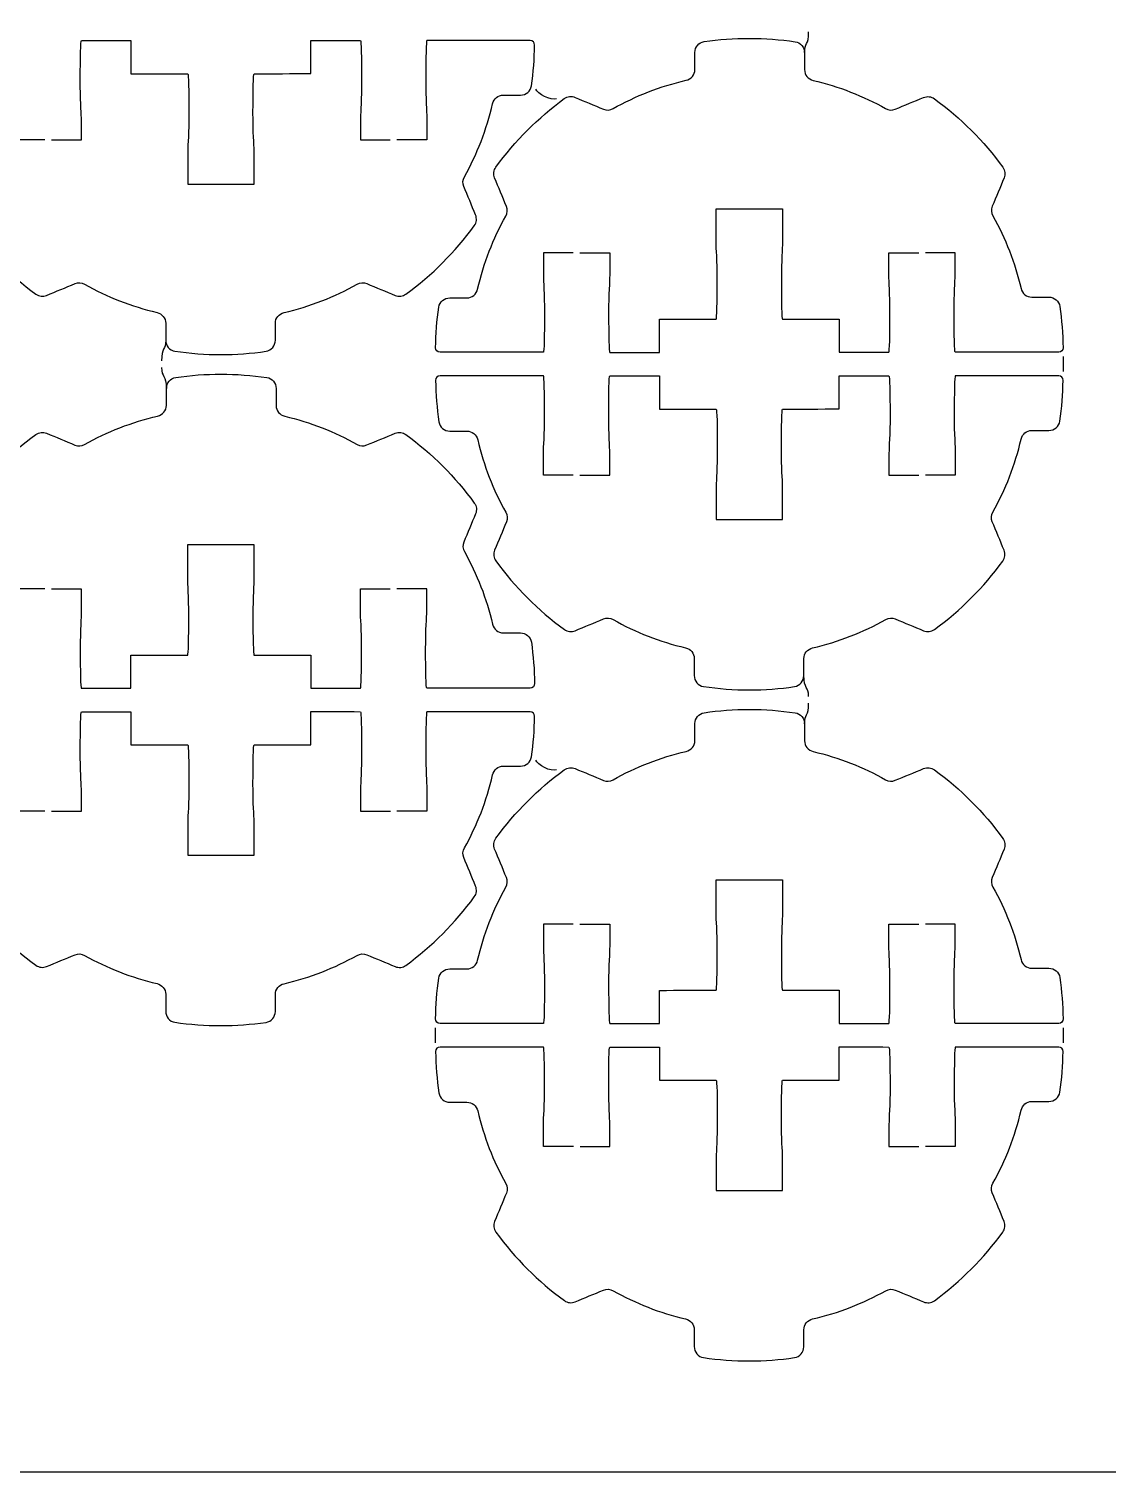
# Model space of a CAD drawing. Extents: x 0 to 410, y 0 to 300.
# Drawn here: x 268.6 to 317.4, y 0.2 to 65.5 of the extents above; entities that cross this region are included whole.
import ezdxf

# ---------------------------------------------------------------- set-up
doc = ezdxf.new("R2010")
doc.units = 0
doc.header["$MEASUREMENT"] = 0
doc.layers.add('DEFAULT', color=18, linetype='CONTINUOUS')

msp = doc.modelspace()

# ---------------------------------------------------------------- linework, layer by layer
at = {"layer": 'DEFAULT', "color": 18}
msp.add_lwpolyline([(410.176, 0.176), (210.177, 0.176), (210.177, 300.176), (410.176, 300.176)], close=True, dxfattribs=at)
at = {"layer": 'DEFAULT', "color": 1}
for points in [[(315.413, 50.673), (315.413, 49.997)], [(286.989, 19.616), (286.989, 20.293)], [(315.413, 20.293), (315.413, 19.616)]]:
    msp.add_lwpolyline(points, dxfattribs=at)
for points in [[(303.702, 64.433), (303.702, 64.874), (303.887, 64.771), (303.887, 65.373)], [(292.469, 62.35), (292.231, 62.234), (291.57, 62.583), (291.528, 62.785)], [(274.762, 51.416), (274.762, 50.976), (274.576, 51.079), (274.576, 50.476)], [(274.576, 50.177), (274.576, 49.736), (274.795, 49.839), (274.795, 49.237)], [(303.887, 35.292), (303.887, 35.733), (303.668, 35.63), (303.668, 36.232)], [(303.702, 34.053), (303.702, 34.493), (303.887, 34.39), (303.887, 34.992)], [(292.469, 31.97), (292.231, 31.854), (291.57, 32.203), (291.528, 32.405)]]:
    msp.add_open_spline(points, degree=3, dxfattribs=at)
for points, knots in [([(269.288, 60.481), (268.838, 60.481), (268.389, 60.481), (267.94, 60.481), (267.94, 60.814), (267.94, 61.147), (267.94, 61.479), (267.94, 61.814), (267.989, 62.262), (267.989, 63.229), (267.989, 64.196), (267.968, 64.979), (267.94, 64.979), (266.377, 64.979), (264.814, 64.979), (263.252, 64.979), (263.142, 64.979), (263.047, 64.887), (263.051, 64.774), (263.058, 64.139), (263.11, 63.515), (263.199, 62.905), (263.234, 62.661), (263.449, 62.481), (263.693, 62.481), (263.951, 62.481), (264.21, 62.481), (264.469, 62.481), (264.702, 62.481), (264.903, 62.319), (264.956, 62.09), (265.227, 60.925), (265.661, 59.821), (266.229, 58.805), (266.307, 58.671), (266.317, 58.512), (266.257, 58.371), (266.08, 57.944), (265.902, 57.518), (265.725, 57.091), (265.658, 56.928), (265.679, 56.741), (265.781, 56.6), (266.645, 55.415), (267.693, 54.367), (268.882, 53.499), (269.023, 53.397), (269.206, 53.38), (269.369, 53.447), (269.798, 53.623), (270.227, 53.799), (270.656, 53.976), (270.798, 54.036), (270.956, 54.022), (271.09, 53.947), (272.106, 53.38), (273.207, 52.946), (274.371, 52.67), (274.6, 52.618), (274.763, 52.42), (274.763, 52.184), (274.763, 51.927), (274.763, 51.671), (274.763, 51.415), (274.763, 51.171), (274.939, 50.956), (275.183, 50.921), (275.86, 50.818), (276.555, 50.765), (277.264, 50.765), (277.955, 50.765), (278.64, 50.818), (279.307, 50.917), (279.55, 50.952), (279.73, 51.164), (279.73, 51.411), (279.73, 51.669), (279.73, 51.926), (279.73, 52.184), (279.73, 52.416), (279.896, 52.614), (280.125, 52.667), (281.3, 52.939), (282.411, 53.376), (283.438, 53.951), (283.572, 54.025), (283.73, 54.039), (283.871, 53.979), (284.299, 53.8), (284.728, 53.622), (285.156, 53.443), (285.318, 53.376), (285.501, 53.397), (285.642, 53.499), (286.831, 54.367), (287.875, 55.412), (288.743, 56.6), (288.846, 56.738), (288.867, 56.925), (288.8, 57.087), (288.622, 57.518), (288.445, 57.948), (288.267, 58.378), (288.207, 58.519), (288.218, 58.678), (288.295, 58.812), (288.867, 59.835), (289.301, 60.947), (289.572, 62.121), (289.625, 62.351), (289.823, 62.513), (290.059, 62.513), (290.317, 62.513), (290.574, 62.513), (290.832, 62.513), (291.079, 62.513), (291.294, 62.693), (291.329, 62.936), (291.417, 63.54), (291.467, 64.153), (291.474, 64.778), (291.477, 64.887), (291.386, 64.979), (291.273, 64.979), (289.712, 64.979), (288.152, 64.979), (286.591, 64.979), (286.563, 64.979), (286.542, 64.196), (286.542, 63.229), (286.542, 62.262), (286.591, 61.814), (286.591, 61.479), (286.591, 61.147), (286.591, 60.814), (286.591, 60.481), (286.14, 60.481), (285.688, 60.481), (285.237, 60.481)], [0, 0, 0, 0, 3.82, 3.82, 3.82, 6.65, 6.65, 6.65, 7.65, 7.65, 7.65, 8.65, 8.65, 8.65, 21.94, 21.94, 21.94, 22.94, 22.94, 22.94, 23.94, 23.94, 23.94, 24.94, 24.94, 24.94, 27.14, 27.14, 27.14, 28.14, 28.14, 28.14, 29.14, 29.14, 29.14, 30.14, 30.14, 30.14, 34.071539, 34.071539, 34.071539, 35.071539, 35.071539, 35.071539, 36.071539, 36.071539, 36.071539, 37.071539, 37.071539, 37.071539, 41.01774, 41.01774, 41.01774, 42.01774, 42.01774, 42.01774, 43.01774, 43.01774, 43.01774, 44.01774, 44.01774, 44.01774, 46.19774, 46.19774, 46.19774, 47.19774, 47.19774, 47.19774, 48.19774, 48.19774, 48.19774, 49.19774, 49.19774, 49.19774, 50.19774, 50.19774, 50.19774, 52.38774, 52.38774, 52.38774, 53.38774, 53.38774, 53.38774, 54.38774, 54.38774, 54.38774, 55.38774, 55.38774, 55.38774, 59.332356, 59.332356, 59.332356, 60.332356, 60.332356, 60.332356, 61.332356, 61.332356, 61.332356, 62.332356, 62.332356, 62.332356, 66.291611, 66.291611, 66.291611, 67.291611, 67.291611, 67.291611, 68.291611, 68.291611, 68.291611, 69.291611, 69.291611, 69.291611, 71.481611, 71.481611, 71.481611, 72.481611, 72.481611, 72.481611, 73.481611, 73.481611, 73.481611, 74.481611, 74.481611, 74.481611, 87.751611, 87.751611, 87.751611, 88.751611, 88.751611, 88.751611, 89.751611, 89.751611, 89.751611, 92.581611, 92.581611, 92.581611, 96.421611, 96.421611, 96.421611, 96.421611]), ([(269.587, 60.481), (270.039, 60.481), (270.491, 60.481), (270.942, 60.481), (270.942, 60.814), (270.942, 61.147), (270.942, 61.479), (270.942, 61.814), (270.893, 62.262), (270.893, 63.229), (270.893, 64.196), (270.914, 64.979), (270.942, 64.979), (271.691, 64.979), (272.44, 64.979), (273.189, 64.979), (273.189, 64.479), (273.189, 63.979), (273.189, 63.48), (274.048, 63.48), (274.906, 63.48), (275.765, 63.48), (275.793, 63.48), (275.814, 62.696), (275.814, 61.73), (275.814, 60.763), (275.765, 60.315), (275.765, 59.98), (275.765, 59.48), (275.765, 58.98), (275.765, 58.481), (276.765, 58.481), (277.766, 58.481), (278.767, 58.481), (278.767, 58.98), (278.767, 59.48), (278.767, 59.98), (278.767, 60.315), (278.717, 60.763), (278.717, 61.73), (278.717, 62.696), (278.739, 63.48), (278.767, 63.48), (279.624, 63.481), (280.481, 63.482), (281.339, 63.483), (281.339, 63.983), (281.339, 64.483), (281.339, 64.982), (282.089, 64.982), (282.839, 64.982), (283.589, 64.979), (283.617, 64.979), (283.639, 64.196), (283.639, 63.229), (283.639, 62.262), (283.589, 61.814), (283.589, 61.479), (283.589, 61.147), (283.589, 60.814), (283.589, 60.481), (284.038, 60.481), (284.488, 60.481), (284.937, 60.481)], [0, 0, 0, 0, 3.84, 3.84, 3.84, 6.67, 6.67, 6.67, 7.67, 7.67, 7.67, 8.67, 8.67, 8.67, 15.04, 15.04, 15.04, 19.29, 19.29, 19.29, 26.59, 26.59, 26.59, 27.59, 27.59, 27.59, 28.59, 28.59, 28.59, 32.84, 32.84, 32.84, 41.35, 41.35, 41.35, 45.6, 45.6, 45.6, 46.6, 46.6, 46.6, 47.6, 47.6, 47.6, 54.890007, 54.890007, 54.890007, 59.140007, 59.140007, 59.140007, 65.530007, 65.530007, 65.530007, 66.530007, 66.530007, 66.530007, 67.530007, 67.530007, 67.530007, 70.360007, 70.360007, 70.360007, 74.180007, 74.180007, 74.180007, 74.180007]), ([(293.224, 55.366), (292.773, 55.366), (292.323, 55.366), (291.872, 55.366), (291.872, 55.033), (291.872, 54.7), (291.872, 54.367), (291.872, 54.032), (291.922, 53.584), (291.922, 52.618), (291.922, 51.651), (291.901, 50.868), (291.872, 50.868), (290.312, 50.868), (288.752, 50.868), (287.191, 50.868), (287.078, 50.868), (286.986, 50.963), (286.99, 51.072), (286.997, 51.697), (287.046, 52.311), (287.135, 52.914), (287.17, 53.157), (287.385, 53.334), (287.629, 53.334), (287.887, 53.334), (288.146, 53.334), (288.405, 53.334), (288.641, 53.334), (288.839, 53.499), (288.891, 53.729), (289.163, 54.904), (289.597, 56.015), (290.169, 57.038), (290.246, 57.172), (290.257, 57.331), (290.197, 57.472), (290.019, 57.902), (289.842, 58.333), (289.664, 58.763), (289.597, 58.925), (289.618, 59.109), (289.721, 59.25), (290.588, 60.439), (291.633, 61.483), (292.818, 62.351), (292.959, 62.453), (293.146, 62.474), (293.308, 62.407), (293.736, 62.228), (294.164, 62.05), (294.592, 61.871), (294.733, 61.811), (294.892, 61.821), (295.026, 61.899), (296.053, 62.474), (297.164, 62.912), (298.339, 63.183), (298.568, 63.236), (298.73, 63.434), (298.734, 63.667), (298.734, 63.924), (298.734, 64.182), (298.734, 64.439), (298.734, 64.683), (298.914, 64.898), (299.154, 64.933), (299.824, 65.028), (300.508, 65.081), (301.2, 65.081), (301.909, 65.081), (302.604, 65.028), (303.281, 64.929), (303.525, 64.894), (303.701, 64.679), (303.701, 64.432), (303.701, 64.176), (303.701, 63.919), (303.701, 63.663), (303.701, 63.43), (303.863, 63.229), (304.093, 63.176), (305.257, 62.905), (306.358, 62.471), (307.374, 61.903), (307.508, 61.825), (307.666, 61.814), (307.807, 61.874), (308.237, 62.051), (308.666, 62.227), (309.095, 62.404), (309.257, 62.471), (309.441, 62.449), (309.582, 62.347), (310.771, 61.483), (311.819, 60.435), (312.683, 59.246), (312.785, 59.105), (312.806, 58.922), (312.739, 58.759), (312.562, 58.333), (312.384, 57.906), (312.207, 57.479), (312.147, 57.338), (312.157, 57.179), (312.235, 57.045), (312.803, 56.029), (313.237, 54.925), (313.508, 53.761), (313.561, 53.531), (313.762, 53.365), (313.995, 53.365), (314.254, 53.365), (314.513, 53.365), (314.771, 53.365), (315.015, 53.365), (315.23, 53.189), (315.265, 52.946), (315.353, 52.335), (315.403, 51.711), (315.413, 51.072), (315.413, 50.963), (315.322, 50.868), (315.212, 50.868), (313.649, 50.868), (312.087, 50.868), (310.524, 50.868), (310.496, 50.868), (310.474, 51.651), (310.474, 52.618), (310.474, 53.584), (310.524, 54.032), (310.524, 54.367), (310.524, 54.7), (310.524, 55.033), (310.524, 55.366), (310.073, 55.366), (309.623, 55.366), (309.173, 55.366)], [0, 0, 0, 0, 3.83, 3.83, 3.83, 6.66, 6.66, 6.66, 7.66, 7.66, 7.66, 8.66, 8.66, 8.66, 21.93, 21.93, 21.93, 22.93, 22.93, 22.93, 23.93, 23.93, 23.93, 24.93, 24.93, 24.93, 27.13, 27.13, 27.13, 28.13, 28.13, 28.13, 29.13, 29.13, 29.13, 30.13, 30.13, 30.13, 34.089255, 34.089255, 34.089255, 35.089255, 35.089255, 35.089255, 36.089255, 36.089255, 36.089255, 37.089255, 37.089255, 37.089255, 41.033872, 41.033872, 41.033872, 42.033872, 42.033872, 42.033872, 43.033872, 43.033872, 43.033872, 44.033872, 44.033872, 44.033872, 46.223872, 46.223872, 46.223872, 47.223872, 47.223872, 47.223872, 48.223872, 48.223872, 48.223872, 49.223872, 49.223872, 49.223872, 50.223872, 50.223872, 50.223872, 52.403872, 52.403872, 52.403872, 53.403872, 53.403872, 53.403872, 54.403872, 54.403872, 54.403872, 55.403872, 55.403872, 55.403872, 59.350072, 59.350072, 59.350072, 60.350072, 60.350072, 60.350072, 61.350072, 61.350072, 61.350072, 62.350072, 62.350072, 62.350072, 66.281611, 66.281611, 66.281611, 67.281611, 67.281611, 67.281611, 68.281611, 68.281611, 68.281611, 69.281611, 69.281611, 69.281611, 71.481611, 71.481611, 71.481611, 72.481611, 72.481611, 72.481611, 73.481611, 73.481611, 73.481611, 74.481611, 74.481611, 74.481611, 87.771611, 87.771611, 87.771611, 88.771611, 88.771611, 88.771611, 89.771611, 89.771611, 89.771611, 92.601611, 92.601611, 92.601611, 96.431611, 96.431611, 96.431611, 96.431611]), ([(293.523, 55.366), (293.974, 55.366), (294.424, 55.366), (294.875, 55.366), (294.875, 55.033), (294.875, 54.7), (294.875, 54.367), (294.875, 54.032), (294.825, 53.584), (294.825, 52.618), (294.825, 51.651), (294.846, 50.868), (294.875, 50.864), (295.625, 50.864), (296.375, 50.864), (297.125, 50.864), (297.125, 51.364), (297.125, 51.864), (297.125, 52.364), (297.983, 52.365), (298.84, 52.366), (299.697, 52.367), (299.725, 52.367), (299.746, 53.15), (299.746, 54.117), (299.746, 55.083), (299.697, 55.531), (299.697, 55.867), (299.697, 56.366), (299.697, 56.866), (299.697, 57.366), (300.698, 57.366), (301.698, 57.366), (302.699, 57.366), (302.699, 56.866), (302.699, 56.366), (302.699, 55.867), (302.699, 55.531), (302.65, 55.083), (302.65, 54.117), (302.65, 53.15), (302.671, 52.367), (302.699, 52.367), (303.558, 52.367), (304.416, 52.367), (305.274, 52.367), (305.274, 51.867), (305.274, 51.368), (305.274, 50.868), (306.024, 50.868), (306.773, 50.868), (307.522, 50.868), (307.55, 50.868), (307.571, 51.651), (307.571, 52.618), (307.571, 53.584), (307.522, 54.032), (307.522, 54.367), (307.522, 54.7), (307.522, 55.033), (307.522, 55.366), (307.972, 55.366), (308.422, 55.366), (308.873, 55.366)], [0, 0, 0, 0, 3.83, 3.83, 3.83, 6.66, 6.66, 6.66, 7.66, 7.66, 7.66, 8.67, 8.67, 8.67, 15.05, 15.05, 15.05, 19.3, 19.3, 19.3, 26.590007, 26.590007, 26.590007, 27.590007, 27.590007, 27.590007, 28.590007, 28.590007, 28.590007, 32.840007, 32.840007, 32.840007, 41.350007, 41.350007, 41.350007, 45.600007, 45.600007, 45.600007, 46.600007, 46.600007, 46.600007, 47.600007, 47.600007, 47.600007, 54.900007, 54.900007, 54.900007, 59.150007, 59.150007, 59.150007, 65.520007, 65.520007, 65.520007, 66.520007, 66.520007, 66.520007, 67.520007, 67.520007, 67.520007, 70.350007, 70.350007, 70.350007, 74.180007, 74.180007, 74.180007, 74.180007]), ([(269.288, 40.164), (268.837, 40.164), (268.387, 40.164), (267.936, 40.164), (267.936, 39.832), (267.936, 39.499), (267.936, 39.166), (267.936, 38.831), (267.986, 38.383), (267.986, 37.416), (267.986, 36.45), (267.965, 35.667), (267.936, 35.667), (266.375, 35.667), (264.813, 35.667), (263.252, 35.667), (263.139, 35.667), (263.047, 35.762), (263.051, 35.871), (263.058, 36.496), (263.11, 37.109), (263.195, 37.713), (263.23, 37.956), (263.446, 38.132), (263.693, 38.132), (263.95, 38.132), (264.208, 38.132), (264.465, 38.132), (264.702, 38.132), (264.899, 38.298), (264.952, 38.528), (265.224, 39.702), (265.658, 40.814), (266.229, 41.837), (266.307, 41.971), (266.317, 42.129), (266.257, 42.271), (266.08, 42.701), (265.902, 43.131), (265.725, 43.562), (265.658, 43.724), (265.679, 43.907), (265.781, 44.049), (266.649, 45.237), (267.693, 46.282), (268.882, 47.149), (269.023, 47.252), (269.206, 47.273), (269.369, 47.206), (269.797, 47.027), (270.225, 46.848), (270.653, 46.67), (270.794, 46.61), (270.953, 46.62), (271.087, 46.698), (272.113, 47.273), (273.225, 47.71), (274.399, 47.982), (274.629, 48.035), (274.794, 48.232), (274.794, 48.465), (274.794, 48.723), (274.794, 48.98), (274.794, 49.238), (274.794, 49.481), (274.974, 49.697), (275.218, 49.732), (275.885, 49.827), (276.569, 49.88), (277.264, 49.88), (277.969, 49.88), (278.664, 49.827), (279.342, 49.728), (279.585, 49.693), (279.762, 49.478), (279.762, 49.231), (279.762, 48.974), (279.762, 48.718), (279.762, 48.462), (279.762, 48.229), (279.924, 48.028), (280.153, 47.975), (281.317, 47.703), (282.418, 47.269), (283.434, 46.701), (283.568, 46.624), (283.727, 46.613), (283.868, 46.673), (284.297, 46.85), (284.726, 47.026), (285.156, 47.202), (285.318, 47.269), (285.501, 47.248), (285.642, 47.146), (286.831, 46.282), (287.879, 45.234), (288.743, 44.045), (288.846, 43.904), (288.867, 43.72), (288.8, 43.558), (288.622, 43.131), (288.445, 42.704), (288.267, 42.278), (288.207, 42.136), (288.218, 41.978), (288.295, 41.844), (288.863, 40.828), (289.297, 39.723), (289.569, 38.559), (289.625, 38.33), (289.823, 38.164), (290.056, 38.164), (290.314, 38.164), (290.573, 38.164), (290.832, 38.164), (291.075, 38.164), (291.29, 37.988), (291.326, 37.744), (291.414, 37.134), (291.467, 36.51), (291.474, 35.871), (291.477, 35.762), (291.386, 35.667), (291.273, 35.667), (289.711, 35.667), (288.149, 35.667), (286.588, 35.667), (286.56, 35.667), (286.538, 36.45), (286.538, 37.416), (286.538, 38.383), (286.588, 38.831), (286.588, 39.166), (286.588, 39.499), (286.588, 39.832), (286.588, 40.164), (286.137, 40.164), (285.687, 40.164), (285.237, 40.164)], [0, 0, 0, 0, 3.83, 3.83, 3.83, 6.66, 6.66, 6.66, 7.66, 7.66, 7.66, 8.66, 8.66, 8.66, 21.94, 21.94, 21.94, 22.94, 22.94, 22.94, 23.94, 23.94, 23.94, 24.94, 24.94, 24.94, 27.13, 27.13, 27.13, 28.13, 28.13, 28.13, 29.13, 29.13, 29.13, 30.13, 30.13, 30.13, 34.089255, 34.089255, 34.089255, 35.089255, 35.089255, 35.089255, 36.089255, 36.089255, 36.089255, 37.089255, 37.089255, 37.089255, 41.033872, 41.033872, 41.033872, 42.033872, 42.033872, 42.033872, 43.033872, 43.033872, 43.033872, 44.033872, 44.033872, 44.033872, 46.223872, 46.223872, 46.223872, 47.223872, 47.223872, 47.223872, 48.223872, 48.223872, 48.223872, 49.223872, 49.223872, 49.223872, 50.223872, 50.223872, 50.223872, 52.403872, 52.403872, 52.403872, 53.403872, 53.403872, 53.403872, 54.403872, 54.403872, 54.403872, 55.403872, 55.403872, 55.403872, 59.350072, 59.350072, 59.350072, 60.350072, 60.350072, 60.350072, 61.350072, 61.350072, 61.350072, 62.350072, 62.350072, 62.350072, 66.281611, 66.281611, 66.281611, 67.281611, 67.281611, 67.281611, 68.281611, 68.281611, 68.281611, 69.281611, 69.281611, 69.281611, 71.481611, 71.481611, 71.481611, 72.481611, 72.481611, 72.481611, 73.481611, 73.481611, 73.481611, 74.481611, 74.481611, 74.481611, 87.761611, 87.761611, 87.761611, 88.761611, 88.761611, 88.761611, 89.761611, 89.761611, 89.761611, 92.591611, 92.591611, 92.591611, 96.421611, 96.421611, 96.421611, 96.421611]), ([(293.227, 45.301), (292.777, 45.301), (292.326, 45.301), (291.876, 45.301), (291.876, 45.634), (291.876, 45.966), (291.876, 46.299), (291.876, 46.634), (291.925, 47.082), (291.925, 48.049), (291.925, 49.016), (291.904, 49.799), (291.876, 49.799), (290.314, 49.799), (288.753, 49.799), (287.191, 49.799), (287.078, 49.799), (286.986, 49.707), (286.99, 49.598), (286.997, 48.959), (287.05, 48.335), (287.138, 47.724), (287.173, 47.481), (287.389, 47.301), (287.632, 47.301), (287.891, 47.301), (288.149, 47.301), (288.408, 47.301), (288.641, 47.301), (288.839, 47.139), (288.895, 46.91), (289.167, 45.745), (289.601, 44.641), (290.169, 43.625), (290.243, 43.491), (290.257, 43.332), (290.197, 43.191), (290.019, 42.764), (289.842, 42.338), (289.664, 41.911), (289.597, 41.748), (289.618, 41.565), (289.721, 41.424), (290.585, 40.235), (291.633, 39.187), (292.821, 38.323), (292.963, 38.221), (293.146, 38.199), (293.308, 38.267), (293.737, 38.443), (294.167, 38.619), (294.596, 38.796), (294.737, 38.856), (294.896, 38.845), (295.03, 38.767), (296.046, 38.199), (297.146, 37.766), (298.311, 37.494), (298.54, 37.441), (298.702, 37.24), (298.702, 37.007), (298.702, 36.751), (298.702, 36.494), (298.702, 36.238), (298.702, 35.991), (298.879, 35.776), (299.122, 35.741), (299.799, 35.642), (300.494, 35.585), (301.2, 35.585), (301.895, 35.585), (302.579, 35.638), (303.246, 35.737), (303.489, 35.772), (303.669, 35.988), (303.669, 36.231), (303.669, 36.489), (303.669, 36.746), (303.669, 37.004), (303.669, 37.236), (303.835, 37.434), (304.064, 37.487), (305.236, 37.759), (306.35, 38.196), (307.377, 38.771), (307.511, 38.845), (307.67, 38.859), (307.811, 38.799), (308.239, 38.62), (308.667, 38.442), (309.095, 38.263), (309.254, 38.196), (309.441, 38.217), (309.582, 38.319), (310.771, 39.187), (311.815, 40.231), (312.683, 41.42), (312.785, 41.561), (312.806, 41.745), (312.739, 41.907), (312.562, 42.338), (312.384, 42.768), (312.207, 43.198), (312.147, 43.339), (312.157, 43.498), (312.231, 43.632), (312.806, 44.655), (313.24, 45.767), (313.512, 46.941), (313.565, 47.171), (313.762, 47.333), (313.995, 47.333), (314.254, 47.333), (314.513, 47.333), (314.771, 47.333), (315.018, 47.333), (315.233, 47.513), (315.269, 47.756), (315.353, 48.359), (315.403, 48.973), (315.413, 49.598), (315.413, 49.707), (315.322, 49.799), (315.212, 49.799), (313.651, 49.799), (312.089, 49.799), (310.527, 49.799), (310.499, 49.799), (310.478, 49.016), (310.478, 48.049), (310.478, 47.082), (310.527, 46.634), (310.527, 46.299), (310.527, 45.966), (310.527, 45.634), (310.527, 45.301), (310.077, 45.301), (309.627, 45.301), (309.176, 45.301)], [0, 0, 0, 0, 3.83, 3.83, 3.83, 6.66, 6.66, 6.66, 7.66, 7.66, 7.66, 8.66, 8.66, 8.66, 21.94, 21.94, 21.94, 22.94, 22.94, 22.94, 23.94, 23.94, 23.94, 24.94, 24.94, 24.94, 27.14, 27.14, 27.14, 28.14, 28.14, 28.14, 29.14, 29.14, 29.14, 30.14, 30.14, 30.14, 34.071539, 34.071539, 34.071539, 35.071539, 35.071539, 35.071539, 36.071539, 36.071539, 36.071539, 37.071539, 37.071539, 37.071539, 41.01774, 41.01774, 41.01774, 42.01774, 42.01774, 42.01774, 43.01774, 43.01774, 43.01774, 44.01774, 44.01774, 44.01774, 46.19774, 46.19774, 46.19774, 47.19774, 47.19774, 47.19774, 48.19774, 48.19774, 48.19774, 49.19774, 49.19774, 49.19774, 50.19774, 50.19774, 50.19774, 52.38774, 52.38774, 52.38774, 53.38774, 53.38774, 53.38774, 54.38774, 54.38774, 54.38774, 55.38774, 55.38774, 55.38774, 59.332356, 59.332356, 59.332356, 60.332356, 60.332356, 60.332356, 61.332356, 61.332356, 61.332356, 62.332356, 62.332356, 62.332356, 66.291611, 66.291611, 66.291611, 67.291611, 67.291611, 67.291611, 68.291611, 68.291611, 68.291611, 69.291611, 69.291611, 69.291611, 71.491611, 71.491611, 71.491611, 72.491611, 72.491611, 72.491611, 73.491611, 73.491611, 73.491611, 74.491611, 74.491611, 74.491611, 87.771611, 87.771611, 87.771611, 88.771611, 88.771611, 88.771611, 89.771611, 89.771611, 89.771611, 92.601611, 92.601611, 92.601611, 96.431611, 96.431611, 96.431611, 96.431611]), ([(293.527, 45.301), (293.977, 45.301), (294.428, 45.301), (294.878, 45.301), (294.878, 45.634), (294.878, 45.966), (294.878, 46.299), (294.878, 46.634), (294.829, 47.082), (294.829, 48.049), (294.829, 49.016), (294.85, 49.799), (294.878, 49.799), (295.627, 49.799), (296.376, 49.799), (297.125, 49.799), (297.125, 49.299), (297.125, 48.799), (297.125, 48.3), (297.984, 48.3), (298.842, 48.3), (299.701, 48.3), (299.729, 48.3), (299.75, 47.516), (299.75, 46.55), (299.75, 45.583), (299.701, 45.135), (299.701, 44.8), (299.701, 44.3), (299.701, 43.8), (299.701, 43.301), (300.701, 43.301), (301.702, 43.301), (302.703, 43.301), (302.703, 43.8), (302.703, 44.3), (302.703, 44.8), (302.703, 45.135), (302.653, 45.583), (302.653, 46.55), (302.653, 47.516), (302.675, 48.3), (302.703, 48.3), (303.56, 48.301), (304.417, 48.302), (305.274, 48.303), (305.274, 48.803), (305.274, 49.303), (305.274, 49.802), (306.025, 49.802), (306.775, 49.802), (307.525, 49.799), (307.553, 49.799), (307.575, 49.016), (307.575, 48.049), (307.575, 47.082), (307.525, 46.634), (307.525, 46.299), (307.525, 45.966), (307.525, 45.634), (307.525, 45.301), (307.976, 45.301), (308.426, 45.301), (308.876, 45.301)], [0, 0, 0, 0, 3.83, 3.83, 3.83, 6.66, 6.66, 6.66, 7.66, 7.66, 7.66, 8.66, 8.66, 8.66, 15.03, 15.03, 15.03, 19.28, 19.28, 19.28, 26.58, 26.58, 26.58, 27.58, 27.58, 27.58, 28.58, 28.58, 28.58, 32.83, 32.83, 32.83, 41.34, 41.34, 41.34, 45.59, 45.59, 45.59, 46.59, 46.59, 46.59, 47.59, 47.59, 47.59, 54.880007, 54.880007, 54.880007, 59.130007, 59.130007, 59.130007, 65.520007, 65.520007, 65.520007, 66.520007, 66.520007, 66.520007, 67.520007, 67.520007, 67.520007, 70.350007, 70.350007, 70.350007, 74.180007, 74.180007, 74.180007, 74.180007]), ([(269.587, 40.164), (270.038, 40.164), (270.488, 40.164), (270.939, 40.164), (270.939, 39.832), (270.939, 39.499), (270.939, 39.166), (270.939, 38.831), (270.889, 38.383), (270.889, 37.416), (270.889, 36.45), (270.91, 35.667), (270.939, 35.663), (271.689, 35.663), (272.439, 35.663), (273.189, 35.663), (273.189, 36.163), (273.189, 36.663), (273.189, 37.162), (274.047, 37.163), (274.904, 37.165), (275.761, 37.166), (275.789, 37.166), (275.81, 37.949), (275.81, 38.916), (275.81, 39.882), (275.761, 40.33), (275.761, 40.665), (275.761, 41.165), (275.761, 41.665), (275.761, 42.165), (276.762, 42.165), (277.763, 42.165), (278.763, 42.165), (278.763, 41.665), (278.763, 41.165), (278.763, 40.665), (278.763, 40.33), (278.71, 39.882), (278.71, 38.916), (278.71, 37.949), (278.735, 37.166), (278.763, 37.166), (279.622, 37.166), (280.48, 37.166), (281.339, 37.166), (281.339, 36.666), (281.339, 36.166), (281.339, 35.667), (282.088, 35.667), (282.837, 35.667), (283.586, 35.667), (283.614, 35.667), (283.635, 36.45), (283.635, 37.416), (283.635, 38.383), (283.586, 38.831), (283.586, 39.166), (283.586, 39.499), (283.586, 39.832), (283.586, 40.164), (284.036, 40.164), (284.486, 40.164), (284.937, 40.164)], [0, 0, 0, 0, 3.83, 3.83, 3.83, 6.66, 6.66, 6.66, 7.66, 7.66, 7.66, 8.67, 8.67, 8.67, 15.05, 15.05, 15.05, 19.3, 19.3, 19.3, 26.590007, 26.590007, 26.590007, 27.590007, 27.590007, 27.590007, 28.590007, 28.590007, 28.590007, 32.840007, 32.840007, 32.840007, 41.350007, 41.350007, 41.350007, 45.600007, 45.600007, 45.600007, 46.600007, 46.600007, 46.600007, 47.600007, 47.600007, 47.600007, 54.900007, 54.900007, 54.900007, 59.150007, 59.150007, 59.150007, 65.520007, 65.520007, 65.520007, 66.520007, 66.520007, 66.520007, 67.520007, 67.520007, 67.520007, 70.350007, 70.350007, 70.350007, 74.180007, 74.180007, 74.180007, 74.180007]), ([(293.227, 24.988), (292.776, 24.988), (292.324, 24.988), (291.872, 24.988), (291.872, 24.655), (291.872, 24.322), (291.872, 23.99), (291.872, 23.654), (291.922, 23.206), (291.922, 22.24), (291.922, 21.273), (291.901, 20.49), (291.872, 20.49), (290.312, 20.49), (288.752, 20.49), (287.191, 20.49), (287.078, 20.49), (286.986, 20.582), (286.99, 20.691), (286.997, 21.316), (287.046, 21.929), (287.135, 22.533), (287.17, 22.776), (287.385, 22.956), (287.629, 22.956), (287.887, 22.956), (288.146, 22.956), (288.405, 22.956), (288.641, 22.956), (288.839, 23.118), (288.891, 23.348), (289.163, 24.522), (289.597, 25.634), (290.169, 26.657), (290.246, 26.791), (290.257, 26.949), (290.197, 27.091), (290.019, 27.521), (289.842, 27.951), (289.664, 28.382), (289.597, 28.544), (289.618, 28.727), (289.721, 28.869), (290.588, 30.057), (291.633, 31.102), (292.818, 31.969), (292.959, 32.072), (293.146, 32.093), (293.308, 32.026), (293.736, 31.847), (294.164, 31.668), (294.592, 31.49), (294.733, 31.43), (294.892, 31.444), (295.026, 31.518), (296.053, 32.093), (297.164, 32.53), (298.339, 32.802), (298.568, 32.855), (298.73, 33.052), (298.734, 33.285), (298.734, 33.543), (298.734, 33.8), (298.734, 34.058), (298.734, 34.305), (298.914, 34.516), (299.154, 34.552), (299.824, 34.651), (300.508, 34.703), (301.2, 34.703), (301.909, 34.703), (302.604, 34.651), (303.281, 34.548), (303.525, 34.513), (303.701, 34.298), (303.701, 34.054), (303.701, 33.798), (303.701, 33.542), (303.701, 33.285), (303.701, 33.049), (303.863, 32.851), (304.093, 32.795), (305.257, 32.523), (306.358, 32.089), (307.374, 31.521), (307.508, 31.447), (307.666, 31.433), (307.807, 31.493), (308.237, 31.67), (308.666, 31.846), (309.095, 32.022), (309.257, 32.089), (309.441, 32.072), (309.582, 31.969), (310.771, 31.102), (311.819, 30.054), (312.683, 28.865), (312.785, 28.727), (312.806, 28.54), (312.739, 28.378), (312.562, 27.951), (312.384, 27.524), (312.207, 27.098), (312.147, 26.956), (312.157, 26.798), (312.235, 26.664), (312.803, 25.648), (313.237, 24.543), (313.508, 23.379), (313.561, 23.15), (313.762, 22.988), (313.995, 22.988), (314.254, 22.988), (314.513, 22.988), (314.771, 22.988), (315.015, 22.988), (315.23, 22.808), (315.265, 22.564), (315.353, 21.954), (315.403, 21.33), (315.413, 20.695), (315.413, 20.582), (315.322, 20.49), (315.212, 20.49), (313.649, 20.49), (312.087, 20.49), (310.524, 20.49), (310.496, 20.49), (310.474, 21.273), (310.474, 22.24), (310.474, 23.206), (310.524, 23.654), (310.524, 23.99), (310.524, 24.322), (310.524, 24.655), (310.524, 24.988), (310.075, 24.988), (309.625, 24.988), (309.176, 24.988)], [0, 0, 0, 0, 3.84, 3.84, 3.84, 6.67, 6.67, 6.67, 7.67, 7.67, 7.67, 8.67, 8.67, 8.67, 21.94, 21.94, 21.94, 22.94, 22.94, 22.94, 23.94, 23.94, 23.94, 24.94, 24.94, 24.94, 27.14, 27.14, 27.14, 28.14, 28.14, 28.14, 29.14, 29.14, 29.14, 30.14, 30.14, 30.14, 34.099255, 34.099255, 34.099255, 35.099255, 35.099255, 35.099255, 36.099255, 36.099255, 36.099255, 37.099255, 37.099255, 37.099255, 41.043872, 41.043872, 41.043872, 42.043872, 42.043872, 42.043872, 43.043872, 43.043872, 43.043872, 44.043872, 44.043872, 44.043872, 46.233872, 46.233872, 46.233872, 47.233872, 47.233872, 47.233872, 48.233872, 48.233872, 48.233872, 49.233872, 49.233872, 49.233872, 50.233872, 50.233872, 50.233872, 52.413872, 52.413872, 52.413872, 53.413872, 53.413872, 53.413872, 54.413872, 54.413872, 54.413872, 55.413872, 55.413872, 55.413872, 59.360072, 59.360072, 59.360072, 60.360072, 60.360072, 60.360072, 61.360072, 61.360072, 61.360072, 62.360072, 62.360072, 62.360072, 66.291611, 66.291611, 66.291611, 67.291611, 67.291611, 67.291611, 68.291611, 68.291611, 68.291611, 69.291611, 69.291611, 69.291611, 71.491611, 71.491611, 71.491611, 72.491611, 72.491611, 72.491611, 73.491611, 73.491611, 73.491611, 74.491611, 74.491611, 74.491611, 87.781611, 87.781611, 87.781611, 88.781611, 88.781611, 88.781611, 89.781611, 89.781611, 89.781611, 92.611611, 92.611611, 92.611611, 96.431611, 96.431611, 96.431611, 96.431611]), ([(269.291, 30.103), (268.841, 30.103), (268.39, 30.103), (267.94, 30.103), (267.94, 30.436), (267.94, 30.769), (267.94, 31.102), (267.94, 31.437), (267.989, 31.885), (267.989, 32.851), (267.989, 33.818), (267.968, 34.601), (267.94, 34.601), (266.377, 34.601), (264.814, 34.601), (263.252, 34.601), (263.142, 34.601), (263.047, 34.506), (263.051, 34.397), (263.058, 33.758), (263.11, 33.134), (263.199, 32.523), (263.234, 32.28), (263.449, 32.103), (263.693, 32.103), (263.951, 32.103), (264.21, 32.103), (264.469, 32.103), (264.702, 32.103), (264.903, 31.938), (264.956, 31.708), (265.227, 30.544), (265.661, 29.44), (266.229, 28.424), (266.307, 28.29), (266.317, 28.131), (266.257, 27.99), (266.08, 27.563), (265.902, 27.136), (265.725, 26.71), (265.658, 26.547), (265.679, 26.364), (265.781, 26.223), (266.645, 25.034), (267.693, 23.986), (268.882, 23.122), (269.023, 23.019), (269.206, 22.998), (269.369, 23.065), (269.798, 23.242), (270.227, 23.418), (270.656, 23.594), (270.798, 23.654), (270.956, 23.644), (271.09, 23.566), (272.106, 22.998), (273.207, 22.564), (274.371, 22.293), (274.6, 22.24), (274.763, 22.039), (274.763, 21.806), (274.763, 21.55), (274.763, 21.293), (274.763, 21.037), (274.763, 20.79), (274.939, 20.575), (275.183, 20.539), (275.86, 20.441), (276.555, 20.388), (277.264, 20.388), (277.955, 20.388), (278.64, 20.441), (279.307, 20.536), (279.55, 20.571), (279.73, 20.786), (279.73, 21.03), (279.73, 21.287), (279.73, 21.545), (279.73, 21.802), (279.73, 22.035), (279.896, 22.233), (280.125, 22.286), (281.3, 22.557), (282.411, 22.995), (283.438, 23.57), (283.572, 23.647), (283.73, 23.658), (283.871, 23.598), (284.299, 23.419), (284.728, 23.241), (285.156, 23.062), (285.318, 22.995), (285.501, 23.016), (285.642, 23.118), (286.831, 23.986), (287.875, 25.03), (288.743, 26.219), (288.846, 26.36), (288.867, 26.544), (288.8, 26.706), (288.622, 27.136), (288.445, 27.567), (288.267, 27.997), (288.207, 28.138), (288.218, 28.297), (288.295, 28.431), (288.867, 29.454), (289.301, 30.565), (289.572, 31.74), (289.625, 31.969), (289.823, 32.135), (290.059, 32.135), (290.317, 32.135), (290.574, 32.135), (290.832, 32.135), (291.079, 32.135), (291.294, 32.312), (291.329, 32.555), (291.417, 33.158), (291.467, 33.772), (291.474, 34.397), (291.477, 34.506), (291.386, 34.601), (291.273, 34.601), (289.712, 34.601), (288.152, 34.601), (286.591, 34.601), (286.563, 34.601), (286.542, 33.818), (286.542, 32.851), (286.542, 31.885), (286.591, 31.437), (286.591, 31.102), (286.591, 30.769), (286.591, 30.436), (286.591, 30.103), (286.141, 30.103), (285.691, 30.103), (285.24, 30.103)], [0, 0, 0, 0, 3.83, 3.83, 3.83, 6.66, 6.66, 6.66, 7.66, 7.66, 7.66, 8.66, 8.66, 8.66, 21.95, 21.95, 21.95, 22.95, 22.95, 22.95, 23.95, 23.95, 23.95, 24.95, 24.95, 24.95, 27.15, 27.15, 27.15, 28.15, 28.15, 28.15, 29.15, 29.15, 29.15, 30.15, 30.15, 30.15, 34.081539, 34.081539, 34.081539, 35.081539, 35.081539, 35.081539, 36.081539, 36.081539, 36.081539, 37.081539, 37.081539, 37.081539, 41.02774, 41.02774, 41.02774, 42.02774, 42.02774, 42.02774, 43.02774, 43.02774, 43.02774, 44.02774, 44.02774, 44.02774, 46.20774, 46.20774, 46.20774, 47.20774, 47.20774, 47.20774, 48.20774, 48.20774, 48.20774, 49.20774, 49.20774, 49.20774, 50.20774, 50.20774, 50.20774, 52.39774, 52.39774, 52.39774, 53.39774, 53.39774, 53.39774, 54.39774, 54.39774, 54.39774, 55.39774, 55.39774, 55.39774, 59.342356, 59.342356, 59.342356, 60.342356, 60.342356, 60.342356, 61.342356, 61.342356, 61.342356, 62.342356, 62.342356, 62.342356, 66.301611, 66.301611, 66.301611, 67.301611, 67.301611, 67.301611, 68.301611, 68.301611, 68.301611, 69.301611, 69.301611, 69.301611, 71.491611, 71.491611, 71.491611, 72.491611, 72.491611, 72.491611, 73.491611, 73.491611, 73.491611, 74.491611, 74.491611, 74.491611, 87.761611, 87.761611, 87.761611, 88.761611, 88.761611, 88.761611, 89.761611, 89.761611, 89.761611, 92.591611, 92.591611, 92.591611, 96.421611, 96.421611, 96.421611, 96.421611]), ([(269.591, 30.103), (270.041, 30.103), (270.492, 30.103), (270.942, 30.103), (270.942, 30.436), (270.942, 30.769), (270.942, 31.102), (270.942, 31.437), (270.893, 31.885), (270.893, 32.851), (270.893, 33.818), (270.914, 34.601), (270.942, 34.601), (271.691, 34.601), (272.44, 34.601), (273.189, 34.601), (273.189, 34.101), (273.189, 33.602), (273.189, 33.102), (274.048, 33.102), (274.906, 33.102), (275.765, 33.102), (275.793, 33.102), (275.814, 32.319), (275.814, 31.352), (275.814, 30.385), (275.765, 29.937), (275.765, 29.602), (275.765, 29.103), (275.765, 28.603), (275.765, 28.103), (276.765, 28.103), (277.766, 28.103), (278.767, 28.103), (278.767, 28.603), (278.767, 29.103), (278.767, 29.602), (278.767, 29.937), (278.717, 30.385), (278.717, 31.352), (278.717, 32.319), (278.739, 33.102), (278.767, 33.102), (279.624, 33.103), (280.481, 33.104), (281.339, 33.105), (281.339, 33.605), (281.339, 34.105), (281.339, 34.605), (282.089, 34.605), (282.839, 34.605), (283.589, 34.601), (283.617, 34.601), (283.639, 33.818), (283.639, 32.851), (283.639, 31.885), (283.589, 31.437), (283.589, 31.102), (283.589, 30.769), (283.589, 30.436), (283.589, 30.103), (284.04, 30.103), (284.49, 30.103), (284.94, 30.103)], [0, 0, 0, 0, 3.83, 3.83, 3.83, 6.66, 6.66, 6.66, 7.66, 7.66, 7.66, 8.66, 8.66, 8.66, 15.03, 15.03, 15.03, 19.28, 19.28, 19.28, 26.58, 26.58, 26.58, 27.58, 27.58, 27.58, 28.58, 28.58, 28.58, 32.83, 32.83, 32.83, 41.34, 41.34, 41.34, 45.59, 45.59, 45.59, 46.59, 46.59, 46.59, 47.59, 47.59, 47.59, 54.880007, 54.880007, 54.880007, 59.130007, 59.130007, 59.130007, 65.520007, 65.520007, 65.520007, 66.520007, 66.520007, 66.520007, 67.520007, 67.520007, 67.520007, 70.350007, 70.350007, 70.350007, 74.180007, 74.180007, 74.180007, 74.180007]), ([(293.527, 24.988), (293.976, 24.988), (294.425, 24.988), (294.875, 24.988), (294.875, 24.655), (294.875, 24.322), (294.875, 23.99), (294.875, 23.654), (294.825, 23.206), (294.825, 22.24), (294.825, 21.273), (294.846, 20.49), (294.875, 20.487), (295.625, 20.487), (296.375, 20.487), (297.125, 20.487), (297.125, 20.986), (297.125, 21.486), (297.125, 21.986), (297.983, 21.987), (298.84, 21.988), (299.697, 21.989), (299.725, 21.989), (299.746, 22.773), (299.746, 23.739), (299.746, 24.706), (299.697, 25.154), (299.697, 25.489), (299.697, 25.989), (299.697, 26.488), (299.697, 26.988), (300.698, 26.988), (301.698, 26.988), (302.699, 26.988), (302.699, 26.488), (302.699, 25.989), (302.699, 25.489), (302.699, 25.154), (302.65, 24.706), (302.65, 23.739), (302.65, 22.773), (302.671, 21.989), (302.699, 21.989), (303.558, 21.989), (304.416, 21.989), (305.274, 21.989), (305.274, 21.49), (305.274, 20.99), (305.274, 20.49), (306.024, 20.49), (306.773, 20.49), (307.522, 20.49), (307.55, 20.49), (307.571, 21.273), (307.571, 22.24), (307.571, 23.206), (307.522, 23.654), (307.522, 23.99), (307.522, 24.322), (307.522, 24.655), (307.522, 24.988), (307.973, 24.988), (308.425, 24.988), (308.876, 24.988)], [0, 0, 0, 0, 3.82, 3.82, 3.82, 6.65, 6.65, 6.65, 7.65, 7.65, 7.65, 8.66, 8.66, 8.66, 15.04, 15.04, 15.04, 19.29, 19.29, 19.29, 26.580007, 26.580007, 26.580007, 27.580007, 27.580007, 27.580007, 28.580007, 28.580007, 28.580007, 32.830007, 32.830007, 32.830007, 41.340007, 41.340007, 41.340007, 45.590007, 45.590007, 45.590007, 46.590007, 46.590007, 46.590007, 47.590007, 47.590007, 47.590007, 54.890007, 54.890007, 54.890007, 59.140007, 59.140007, 59.140007, 65.510007, 65.510007, 65.510007, 66.510007, 66.510007, 66.510007, 67.510007, 67.510007, 67.510007, 70.340007, 70.340007, 70.340007, 74.180007, 74.180007, 74.180007, 74.180007]), ([(293.231, 14.923), (292.779, 14.923), (292.328, 14.923), (291.876, 14.923), (291.876, 15.256), (291.876, 15.589), (291.876, 15.922), (291.876, 16.257), (291.925, 16.705), (291.925, 17.671), (291.925, 18.638), (291.904, 19.421), (291.876, 19.421), (290.314, 19.421), (288.753, 19.421), (287.191, 19.421), (287.078, 19.421), (286.986, 19.329), (286.99, 19.217), (286.997, 18.582), (287.05, 17.957), (287.138, 17.343), (287.173, 17.1), (287.389, 16.923), (287.632, 16.923), (287.891, 16.923), (288.149, 16.923), (288.408, 16.923), (288.641, 16.923), (288.839, 16.758), (288.895, 16.532), (289.167, 15.364), (289.601, 14.26), (290.169, 13.244), (290.243, 13.113), (290.257, 12.951), (290.197, 12.81), (290.019, 12.383), (289.842, 11.956), (289.664, 11.529), (289.597, 11.371), (289.618, 11.184), (289.721, 11.043), (290.585, 9.854), (291.633, 8.806), (292.821, 7.942), (292.963, 7.839), (293.146, 7.818), (293.308, 7.885), (293.737, 8.063), (294.167, 8.24), (294.596, 8.418), (294.737, 8.474), (294.896, 8.464), (295.03, 8.39), (296.046, 7.818), (297.146, 7.384), (298.311, 7.113), (298.54, 7.06), (298.702, 6.859), (298.702, 6.626), (298.702, 6.37), (298.702, 6.113), (298.702, 5.857), (298.702, 5.61), (298.879, 5.395), (299.122, 5.359), (299.799, 5.261), (300.494, 5.208), (301.2, 5.208), (301.895, 5.208), (302.579, 5.261), (303.246, 5.359), (303.489, 5.395), (303.669, 5.606), (303.669, 5.85), (303.669, 6.107), (303.669, 6.365), (303.669, 6.622), (303.669, 6.855), (303.835, 7.056), (304.064, 7.109), (305.236, 7.377), (306.35, 7.815), (307.377, 8.39), (307.511, 8.467), (307.67, 8.478), (307.811, 8.418), (308.239, 8.239), (308.667, 8.061), (309.095, 7.882), (309.254, 7.815), (309.441, 7.836), (309.582, 7.938), (310.771, 8.806), (311.815, 9.854), (312.683, 11.039), (312.785, 11.18), (312.806, 11.367), (312.739, 11.526), (312.562, 11.956), (312.384, 12.387), (312.207, 12.817), (312.147, 12.958), (312.157, 13.117), (312.231, 13.251), (312.806, 14.274), (313.24, 15.385), (313.512, 16.56), (313.565, 16.789), (313.762, 16.955), (313.995, 16.955), (314.254, 16.955), (314.513, 16.955), (314.771, 16.955), (315.018, 16.955), (315.233, 17.132), (315.269, 17.375), (315.353, 17.978), (315.403, 18.592), (315.413, 19.217), (315.413, 19.329), (315.322, 19.421), (315.212, 19.421), (313.651, 19.421), (312.089, 19.421), (310.527, 19.421), (310.499, 19.421), (310.478, 18.638), (310.478, 17.671), (310.478, 16.705), (310.527, 16.257), (310.527, 15.922), (310.527, 15.589), (310.527, 15.256), (310.527, 14.923), (310.078, 14.923), (309.629, 14.923), (309.18, 14.923)], [0, 0, 0, 0, 3.84, 3.84, 3.84, 6.67, 6.67, 6.67, 7.67, 7.67, 7.67, 8.67, 8.67, 8.67, 21.95, 21.95, 21.95, 22.95, 22.95, 22.95, 23.95, 23.95, 23.95, 24.95, 24.95, 24.95, 27.15, 27.15, 27.15, 28.15, 28.15, 28.15, 29.15, 29.15, 29.15, 30.15, 30.15, 30.15, 34.081539, 34.081539, 34.081539, 35.081539, 35.081539, 35.081539, 36.081539, 36.081539, 36.081539, 37.081539, 37.081539, 37.081539, 41.031552, 41.031552, 41.031552, 42.031552, 42.031552, 42.031552, 43.031552, 43.031552, 43.031552, 44.031552, 44.031552, 44.031552, 46.211552, 46.211552, 46.211552, 47.211552, 47.211552, 47.211552, 48.211552, 48.211552, 48.211552, 49.211552, 49.211552, 49.211552, 50.211552, 50.211552, 50.211552, 52.401552, 52.401552, 52.401552, 53.401552, 53.401552, 53.401552, 54.401552, 54.401552, 54.401552, 55.401552, 55.401552, 55.401552, 59.346168, 59.346168, 59.346168, 60.346168, 60.346168, 60.346168, 61.346168, 61.346168, 61.346168, 62.346168, 62.346168, 62.346168, 66.305423, 66.305423, 66.305423, 67.305423, 67.305423, 67.305423, 68.305423, 68.305423, 68.305423, 69.305423, 69.305423, 69.305423, 71.505423, 71.505423, 71.505423, 72.505423, 72.505423, 72.505423, 73.505423, 73.505423, 73.505423, 74.505423, 74.505423, 74.505423, 87.785423, 87.785423, 87.785423, 88.785423, 88.785423, 88.785423, 89.785423, 89.785423, 89.785423, 92.615423, 92.615423, 92.615423, 96.435423, 96.435423, 96.435423, 96.435423]), ([(293.531, 14.923), (293.98, 14.923), (294.429, 14.923), (294.878, 14.923), (294.878, 15.256), (294.878, 15.589), (294.878, 15.922), (294.878, 16.257), (294.829, 16.705), (294.829, 17.671), (294.829, 18.638), (294.85, 19.421), (294.878, 19.421), (295.627, 19.421), (296.376, 19.421), (297.125, 19.421), (297.125, 18.921), (297.125, 18.422), (297.125, 17.922), (297.984, 17.922), (298.842, 17.922), (299.701, 17.922), (299.729, 17.922), (299.75, 17.139), (299.75, 16.172), (299.75, 15.205), (299.701, 14.757), (299.701, 14.422), (299.701, 13.922), (299.701, 13.423), (299.701, 12.923), (300.701, 12.923), (301.702, 12.923), (302.703, 12.923), (302.703, 13.423), (302.703, 13.922), (302.703, 14.422), (302.703, 14.757), (302.653, 15.205), (302.653, 16.172), (302.653, 17.139), (302.675, 17.922), (302.703, 17.922), (303.56, 17.923), (304.417, 17.924), (305.274, 17.925), (305.274, 18.425), (305.274, 18.925), (305.274, 19.425), (306.025, 19.425), (306.775, 19.425), (307.525, 19.421), (307.553, 19.421), (307.575, 18.638), (307.575, 17.671), (307.575, 16.705), (307.525, 16.257), (307.525, 15.922), (307.525, 15.589), (307.525, 15.256), (307.525, 14.923), (307.977, 14.923), (308.428, 14.923), (308.88, 14.923)], [0, 0, 0, 0, 3.82, 3.82, 3.82, 6.65, 6.65, 6.65, 7.65, 7.65, 7.65, 8.65, 8.65, 8.65, 15.02, 15.02, 15.02, 19.27, 19.27, 19.27, 26.57, 26.57, 26.57, 27.57, 27.57, 27.57, 28.57, 28.57, 28.57, 32.82, 32.82, 32.82, 41.33, 41.33, 41.33, 45.58, 45.58, 45.58, 46.58, 46.58, 46.58, 47.58, 47.58, 47.58, 54.870007, 54.870007, 54.870007, 59.120007, 59.120007, 59.120007, 65.510007, 65.510007, 65.510007, 66.510007, 66.510007, 66.510007, 67.510007, 67.510007, 67.510007, 70.340007, 70.340007, 70.340007, 74.180007, 74.180007, 74.180007, 74.180007])]:
    msp.add_open_spline(points, degree=3, knots=knots, dxfattribs=at)

doc.saveas('drawing.dxf')
